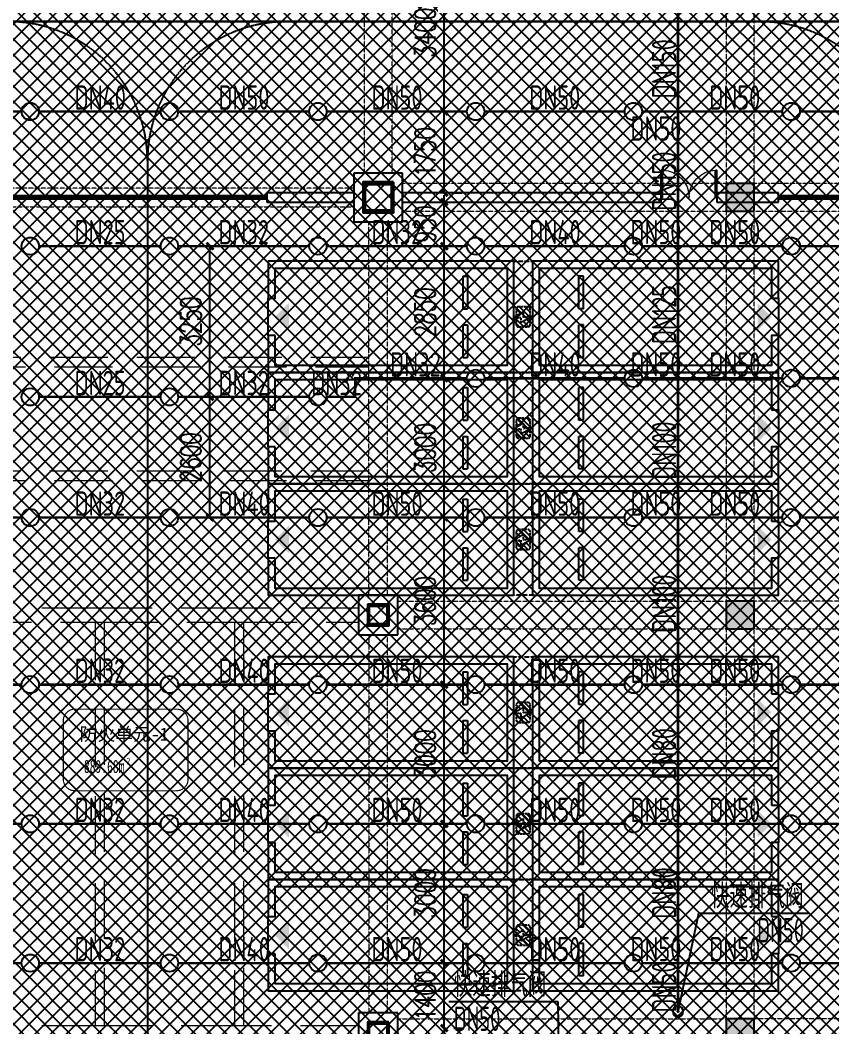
# Model space of a CAD drawing. Extents: x 6824721 to 16538177, y 2478193 to 6665639.
# Drawn here: x 8777145 to 8794641, y 2918826 to 2940521 of the extents above; entities that cross this region are included whole.
import ezdxf

# ---------------------------------------------------------------- set-up
doc = ezdxf.new("R2010")
doc.units = 0
doc.header["$LTSCALE"] = 10
for name, pattern in [('__DASH', [0.35, 0.25, -0.1]), ('DASH', [0.35, 0.25, -0.1]), ('短虚线', [187.5, 125, -62.5])]:
    doc.linetypes.add(name, pattern=pattern)
for name, color, linetype in [('0-wo', 8, 'Continuous'), ('0-绿', 3, 'Continuous'), ('0-蓝', 5, 'Continuous'), ('00-停车位', 67, 'Continuous'), ('A-PUB_HATCH', 8, 'Continuous'), ('car', 252, 'Continuous'), ('PUB_HATCH', 8, 'Continuous'), ('S-梁-虚线', 4, 'DASH'), ('W-EQUIP_喷头', 7, 'Continuous'), ('W-PIPE-喷淋中', 6, 'Continuous'), ('W-TEXT_喷淋', 7, 'Continuous'), ('W-TWT_DIM', 3, 'Continuous'), ('W-TWT_LEAD', 3, 'Continuous'), ('W-VALVE_喷淋', 7, 'Continuous')]:
    doc.layers.add(name, color=color, linetype=linetype)
doc.layers.add('钢梁', color=141, linetype='Continuous', lineweight=18)
doc.styles.add('8B2_02', font='tssdeng.shx', dxfattribs={"width": 0.7, "bigfont": 'TSSDCHN.shx'})
doc.styles.add('_TCH_DIM_T3', font='SIMPLEX', dxfattribs={"width": 0.705882, "bigfont": 'GBCBIG'})
doc.styles.add('_TWT_SERIAL', font='TSSDENG', dxfattribs={"width": 0.8, "height": 3.5, "bigfont": 'TSSDCHN'})
doc.styles.add('黑体', font='simhei.ttf', dxfattribs={"width": 0.65})
doc.dimstyles.new('_TWT_ARCH&&150', dxfattribs={"dimtxt": 446.25, "dimasz": 150, "dimexe": 375, "dimexo": 450, "dimgap": 189.375, "dimtad": 1, "dimdec": 0, "dimzin": 0, "dimdsep": 46, "dimtxsty": '_TCH_DIM_T3', "dimblk": 'ARCHTICK', "dimcen": 0.09, "dimclrt": 7, "dimazin": 2, "dimtfac": 1, "dimtdec": 0, "dimtix": 1, "dimtmove": 2, "dimatfit": 3, "dimfxl": 0, "dimtolj": 1, "dimtzin": 0, "dimarcsym": 0})

# ---------------------------------------------------------------- blocks, each defined once
blk = doc.blocks.new('车位2400x5300')
at = {"layer": '00-停车位', "color": 251}
for p, q in [((-875, -1000), (-175, -1000)), ((-875, -1100), (-875, -1000)), ((-175, -1100), (-175, -1000)), ((175, -1000), (875, -1000)), ((175, -1100), (175, -1000)), ((875, -1100), (875, -1000)), ((-875, -1100), (-175, -1100)), ((175, -1100), (875, -1100)), ((400, -5300), (-400, -5300))]:
    blk.add_line(p, q, dxfattribs=at)
blk.add_lwpolyline([(400, -5150), (400, -5300), (1200, -5300), (1200, 0), (-1200, 0), (-1200, -5300), (-400, -5300), (-400, -5150), (-1050, -5150), (-1050, -150), (1050, -150), (1050, -5150), (400, -5150)], dxfattribs=at)
blk.add_lwpolyline([(0, -5150, 0, 600, 0), (0, -4850, 600, 600, 0)], format="xyseb", dxfattribs=at)
blk = doc.blocks.new('A$C2EF10B80')
at = {"layer": 'A-PUB_HATCH'}
h = blk.add_hatch(dxfattribs=at)
h.set_pattern_fill('ANSI31', color=256, scale=50, angle=-16.4434)
h.set_pattern_definition([(45, (6188.46, 7099.97), (-56.1266, 56.1266), [])])
h.paths.add_polyline_path([(-983, -100, 0.414214), (-1033, -50), (-1184, -50), (-1091, -207), (-1210, -207), (-1204, -250), (-983, -250)])
h.paths.add_polyline_path([(-983, -250), (-1204, -250), (-1190, -350), (-1033, -350, 0.414213), (-983, -300)])
h.paths.add_polyline_path([(-1262, -250), (-1417, -250), (-1417, -300, 0.414215), (-1367, -350), (-1207, -350)])
h.paths.add_polyline_path([(-1221, -50), (-1367, -50, 0.414214), (-1417, -100), (-1417, -250), (-1262, -250), (-1320, -146), (-1212, -146)])
at = {"layer": 'car', "linetype": 'DASH', "ltscale": 0.5}
blk.add_line((-1367, -350), (-1033, -350), dxfattribs=at)
at = {"layer": 'car', "linetype": 'DASH'}
blk.add_lwpolyline([(-2400, 0), (0, 0), (0, -400), (-2400, -400)], close=True, dxfattribs=at)
at = {"layer": 'car', "linetype": 'DASH', "ltscale": 0.5}
blk.add_lwpolyline([(-1320, -146), (-1185, -390), (-1210, -207), (-1091, -207), (-1227, 23), (-1212, -146)], close=True, dxfattribs=at)
for points in [[(-1367, -50, 0.414214), (-1417, -100), (-1417, -300)], [(-1033, -350, 0.414214), (-983, -300), (-983, -100, 0.414214), (-1033, -50), (-1367, -50)]]:
    blk.add_lwpolyline(points, format="xyb", dxfattribs=at)
at = {"layer": 'car', "linetype": 'DASH'}
blk.add_arc((-1367, -300), 50, 180, 270, dxfattribs=at)
blk = doc.blocks.new('A$C77CA03F4')
at = {"rotation": 16.44344089606073}
for p in [(6792, 2422), (4490, 1742), (2189, 1063)]:
    blk.add_blockref('A$C2EF10B80', p, dxfattribs=at)
blk = doc.blocks.new('_FZH')
blk.add_lwpolyline([(-0.5, -0.5), (0.5, -0.5), (0.5, 0.5), (-0.5, 0.5)], close=True)
at = {"layer": 'PUB_HATCH'}
blk.add_solid([(-0.5, -0.5), (0.5, -0.5), (-0.5, 0.5), (0.5, 0.5)], dxfattribs=at)
blk = doc.blocks.new('$DorLib2D$00000213')
at = {"color": 0, "linetype": 'DASH', "const_width": 0.02}
blk.add_lwpolyline([(0.5, 0), (-0.5, 0)], dxfattribs=at)
blk = doc.blocks.new('$DorLib2D$00000002')
for p, q in [((-0.5, 0), (-0.5, 0.4875)), ((-0.475, 0.4875), (-0.5, 0.4875)), ((-0.475, 0), (-0.475, 0.4875)), ((0.475, 0), (0.475, 0.4875)), ((0.475, 0.4875), (0.5, 0.4875)), ((0.5, 0), (0.5, 0.4875)), ((-0.5, 0), (-0.475, 0)), ((0.5, 0), (0.475, 0))]:
    blk.add_line(p, q)
at = {"lineweight": 13}
for centre, start, end in [((-0.4875, 0), 0, 88.53072), ((0.4875, 0), 91.46928, 180)]:
    blk.add_arc(centre, 0.4875, start, end, dxfattribs=at)
blk = doc.blocks.new('24 hnhm')
at = {"layer": '0-蓝', "color": 6, "linetype": 'DASH', "ltscale": 3, "const_width": 50}
blk.add_lwpolyline([(-21068, 821351), (-16689, 821351, 0.414214), (-16189, 821851), (-16189, 824370, 0.414214), (-16689, 824870), (-21068, 824870, 0.414214), (-21568, 824370), (-21568, 821851, 0.414214)], format="xyb", close=True, dxfattribs=at)
at = {"layer": '0-绿', "color": 6, "linetype": 'DASH', "style": '黑体'}
blk.add_text('防火单元-1', height=563.3, dxfattribs=at).set_placement((-20865, 823511))
at = {"layer": '0-绿', "color": 6, "linetype": 'DASH', "style": '黑体', "width": 0.65}
for s, height, p in [('889.68m', 563.3, (-20677, 822119)), ('2', 282, (-18834, 822494))]:
    blk.add_text(s, height=height, dxfattribs=at).set_placement(p)
blk = doc.blocks.new('LIANGMOBAN')
at = {"layer": 'S-梁-虚线', "color": 8, "lineweight": 18}
for p, q in [((1915091, 229878), (1915091, 223253)), ((1915691, 223253), (1915691, 229878)), ((1922891, 229878), (1922891, 223028)), ((1923491, 223028), (1923491, 229878)), ((1922891, 223028), (1915916, 223028)), ((1930691, 223028), (1923491, 223028)), ((1914866, 222928), (1906916, 222928)), ((1906916, 222528), (1914866, 222528)), ((1915916, 222428), (1922891, 222428)), ((1922891, 222428), (1922891, 214028)), ((1923491, 214028), (1923491, 222428)), ((1923491, 222428), (1930691, 222428)), ((1915191, 214153), (1915191, 222203)), ((1915591, 214153), (1915591, 222203)), ((1915816, 214028), (1922891, 214028)), ((1930691, 214028), (1923491, 214028)), ((1915191, 213303), (1915191, 205153)), ((1915591, 205153), (1915591, 213303)), ((1915816, 213428), (1922891, 213428)), ((1922891, 213428), (1922891, 205028)), ((1923491, 205028), (1923491, 213428)), ((1923491, 213428), (1930691, 213428)), ((1915816, 205028), (1922891, 205028)), ((1930691, 205028), (1923491, 205028))]:
    blk.add_line(p, q, dxfattribs=at)
at = {"layer": '钢梁', "color": 8, "linetype": '短虚线', "lineweight": 18}
for p, q in [((1915191, 219278), (1906541, 219278)), ((1906541, 219078), (1915191, 219078)), ((1915191, 216828), (1906541, 216828)), ((1906541, 216628), (1915191, 216628)), ((1909391, 213878), (1906666, 213878)), ((1912391, 213878), (1909391, 213878)), ((1914966, 213878), (1912391, 213878)), ((1906666, 213578), (1909391, 213578)), ((1909291, 213578), (1909291, 204878)), ((1909391, 213578), (1912391, 213578)), ((1909491, 204878), (1909491, 213578)), ((1912291, 213578), (1912291, 204878)), ((1912391, 213578), (1914966, 213578)), ((1912491, 204878), (1912491, 213578)), ((1909391, 204878), (1906666, 204878)), ((1912391, 204878), (1909391, 204878)), ((1914966, 204878), (1912391, 204878))]:
    blk.add_line(p, q, dxfattribs=at)
blk = doc.blocks.new('_ArchTick')
at = {"color": 0, "linetype": 'ByBlock', "const_width": 0.4}
blk.add_lwpolyline([(-0.5, -0.5), (0.5, 0.5)], dxfattribs=at)
blk = doc.blocks.new('*D609')
at = {"layer": 'Defpoints', "color": 0, "transparency": 16777216}
for p in [(8786046, 2920201), (8786287, 2920201), (8786046, 2918801)]:
    blk.add_point(p, dxfattribs=at)
at = {"layer": 'W-TWT_DIM', "color": 0, "lineweight": -2, "transparency": 16777216}
for p, q in [((8786287, 2920201), (8786287, 2920351)), ((8786287, 2918801), (8786287, 2920201)), ((8786496, 2920201), (8786662, 2920201)), ((8786287, 2918801), (8786287, 2918651)), ((8786496, 2918801), (8786662, 2918801))]:
    blk.add_line(p, q, dxfattribs=at)
at = {"layer": 'W-TWT_DIM', "color": 0, "lineweight": -2, "transparency": 16777216, "xscale": 150, "yscale": 150, "zscale": 150}
for p, rotation in [((8786287, 2920201), 270), ((8786287, 2918801), 90)]:
    blk.add_blockref('_ArchTick', p, dxfattribs=dict(at, rotation=rotation))
at = {"layer": 'W-TWT_DIM', "color": 7, "transparency": 16777216, "insert": (8785875, 2919501), "char_height": 446.2, "attachment_point": 5, "rotation": 90, "style": '_TCH_DIM_T3'}
blk.add_mtext('\\A1;1400', dxfattribs=at)
blk = doc.blocks.new('*D610')
at = {"layer": 'Defpoints', "color": 0, "transparency": 16777216}
for p in [(8786046, 2923201), (8786287, 2923201), (8786046, 2920201)]:
    blk.add_point(p, dxfattribs=at)
at = {"layer": 'W-TWT_DIM', "color": 0, "lineweight": -2, "transparency": 16777216}
for p, q in [((8786287, 2920201), (8786287, 2923201)), ((8786496, 2923201), (8786662, 2923201)), ((8786496, 2920201), (8786662, 2920201))]:
    blk.add_line(p, q, dxfattribs=at)
at = {"layer": 'W-TWT_DIM', "color": 0, "lineweight": -2, "transparency": 16777216, "xscale": 150, "yscale": 150, "zscale": 150}
for p, rotation in [((8786287, 2923201), 90), ((8786287, 2920201), 270)]:
    blk.add_blockref('_ArchTick', p, dxfattribs=dict(at, rotation=rotation))
at = {"layer": 'W-TWT_DIM', "color": 7, "transparency": 16777216, "insert": (8785875, 2921701), "char_height": 446.2, "attachment_point": 5, "rotation": 90, "style": '_TCH_DIM_T3'}
blk.add_mtext('\\A1;3000', dxfattribs=at)
blk = doc.blocks.new('*D611')
at = {"layer": 'Defpoints', "color": 0, "transparency": 16777216}
for p in [(8786046, 2926201), (8786287, 2926201), (8786046, 2923201)]:
    blk.add_point(p, dxfattribs=at)
at = {"layer": 'W-TWT_DIM', "color": 0, "lineweight": -2, "transparency": 16777216}
for p, q in [((8786287, 2923201), (8786287, 2926201)), ((8786496, 2926201), (8786662, 2926201)), ((8786496, 2923201), (8786662, 2923201))]:
    blk.add_line(p, q, dxfattribs=at)
at = {"layer": 'W-TWT_DIM', "color": 0, "lineweight": -2, "transparency": 16777216, "xscale": 150, "yscale": 150, "zscale": 150}
for p, rotation in [((8786287, 2926201), 90), ((8786287, 2923201), 270)]:
    blk.add_blockref('_ArchTick', p, dxfattribs=dict(at, rotation=rotation))
at = {"layer": 'W-TWT_DIM', "color": 7, "transparency": 16777216, "insert": (8785875, 2924701), "char_height": 446.2, "attachment_point": 5, "rotation": 90, "style": '_TCH_DIM_T3'}
blk.add_mtext('\\A1;3000', dxfattribs=at)
blk = doc.blocks.new('*D612')
at = {"layer": 'Defpoints', "color": 0, "transparency": 16777216}
for p in [(8786046, 2929801), (8786287, 2929801), (8786046, 2926201)]:
    blk.add_point(p, dxfattribs=at)
at = {"layer": 'W-TWT_DIM', "color": 0, "lineweight": -2, "transparency": 16777216}
for p, q in [((8786287, 2926201), (8786287, 2929801)), ((8786496, 2929801), (8786662, 2929801)), ((8786496, 2926201), (8786662, 2926201))]:
    blk.add_line(p, q, dxfattribs=at)
at = {"layer": 'W-TWT_DIM', "color": 0, "lineweight": -2, "transparency": 16777216, "xscale": 150, "yscale": 150, "zscale": 150}
for p, rotation in [((8786287, 2929801), 90), ((8786287, 2926201), 270)]:
    blk.add_blockref('_ArchTick', p, dxfattribs=dict(at, rotation=rotation))
at = {"layer": 'W-TWT_DIM', "color": 7, "transparency": 16777216, "insert": (8785875, 2928001), "char_height": 446.2, "attachment_point": 5, "rotation": 90, "style": '_TCH_DIM_T3'}
blk.add_mtext('\\A1;3600', dxfattribs=at)
blk = doc.blocks.new('*D613')
at = {"layer": 'Defpoints', "color": 0, "transparency": 16777216}
for p in [(8786046, 2932801), (8786287, 2932801), (8786046, 2929801)]:
    blk.add_point(p, dxfattribs=at)
at = {"layer": 'W-TWT_DIM', "color": 0, "lineweight": -2, "transparency": 16777216}
for p, q in [((8786287, 2929801), (8786287, 2932801)), ((8786496, 2932801), (8786662, 2932801)), ((8786496, 2929801), (8786662, 2929801))]:
    blk.add_line(p, q, dxfattribs=at)
at = {"layer": 'W-TWT_DIM', "color": 0, "lineweight": -2, "transparency": 16777216, "xscale": 150, "yscale": 150, "zscale": 150}
for p, rotation in [((8786287, 2932801), 90), ((8786287, 2929801), 270)]:
    blk.add_blockref('_ArchTick', p, dxfattribs=dict(at, rotation=rotation))
at = {"layer": 'W-TWT_DIM', "color": 7, "transparency": 16777216, "insert": (8785875, 2931301), "char_height": 446.2, "attachment_point": 5, "rotation": 90, "style": '_TCH_DIM_T3'}
blk.add_mtext('\\A1;3000', dxfattribs=at)
blk = doc.blocks.new('*D614')
at = {"layer": 'Defpoints', "color": 0, "transparency": 16777216}
for p in [(8786046, 2935651), (8786287, 2935651), (8786046, 2932801)]:
    blk.add_point(p, dxfattribs=at)
at = {"layer": 'W-TWT_DIM', "color": 0, "lineweight": -2, "transparency": 16777216}
for p, q in [((8786287, 2932801), (8786287, 2935651)), ((8786496, 2935651), (8786662, 2935651)), ((8786496, 2932801), (8786662, 2932801))]:
    blk.add_line(p, q, dxfattribs=at)
at = {"layer": 'W-TWT_DIM', "color": 0, "lineweight": -2, "transparency": 16777216, "xscale": 150, "yscale": 150, "zscale": 150}
for p, rotation in [((8786287, 2935651), 90), ((8786287, 2932801), 270)]:
    blk.add_blockref('_ArchTick', p, dxfattribs=dict(at, rotation=rotation))
at = {"layer": 'W-TWT_DIM', "color": 7, "transparency": 16777216, "insert": (8785875, 2934226), "char_height": 446.2, "attachment_point": 5, "rotation": 90, "style": '_TCH_DIM_T3'}
blk.add_mtext('\\A1;2850', dxfattribs=at)
blk = doc.blocks.new('*D615')
at = {"layer": 'Defpoints', "color": 0, "transparency": 16777216}
for p in [(8786046, 2936601), (8786287, 2936601), (8786046, 2935651)]:
    blk.add_point(p, dxfattribs=at)
at = {"layer": 'W-TWT_DIM', "color": 0, "lineweight": -2, "transparency": 16777216}
for p, q in [((8786287, 2936601), (8786287, 2936751)), ((8786287, 2935651), (8786287, 2936601)), ((8786496, 2936601), (8786662, 2936601)), ((8786287, 2935651), (8786287, 2935501)), ((8786496, 2935651), (8786662, 2935651))]:
    blk.add_line(p, q, dxfattribs=at)
at = {"layer": 'W-TWT_DIM', "color": 0, "lineweight": -2, "transparency": 16777216, "xscale": 150, "yscale": 150, "zscale": 150}
for p, rotation in [((8786287, 2936601), 270), ((8786287, 2935651), 90)]:
    blk.add_blockref('_ArchTick', p, dxfattribs=dict(at, rotation=rotation))
at = {"layer": 'W-TWT_DIM', "color": 7, "transparency": 16777216, "insert": (8785875, 2936126), "char_height": 446.2, "attachment_point": 5, "rotation": 90, "style": '_TCH_DIM_T3'}
blk.add_mtext('\\A1;950', dxfattribs=at)
blk = doc.blocks.new('*D695')
at = {"layer": 'Defpoints', "color": 0, "transparency": 16777216}
for p in [(8786046, 2938551), (8786287, 2938551), (8786046, 2936801)]:
    blk.add_point(p, dxfattribs=at)
at = {"layer": 'W-TWT_DIM', "color": 0, "lineweight": -2, "transparency": 16777216}
for p, q in [((8786287, 2936801), (8786287, 2938551)), ((8786496, 2938551), (8786662, 2938551)), ((8786496, 2936801), (8786662, 2936801))]:
    blk.add_line(p, q, dxfattribs=at)
at = {"layer": 'W-TWT_DIM', "color": 0, "lineweight": -2, "transparency": 16777216, "xscale": 150, "yscale": 150, "zscale": 150}
for p, rotation in [((8786287, 2938551), 90), ((8786287, 2936801), 270)]:
    blk.add_blockref('_ArchTick', p, dxfattribs=dict(at, rotation=rotation))
at = {"layer": 'W-TWT_DIM', "color": 7, "transparency": 16777216, "insert": (8785875, 2937676), "char_height": 446.2, "attachment_point": 5, "rotation": 90, "style": '_TCH_DIM_T3'}
blk.add_mtext('\\A1;1750', dxfattribs=at)
blk = doc.blocks.new('*D696')
at = {"layer": 'Defpoints', "color": 0, "transparency": 16777216}
for p in [(8786046, 2941951), (8786287, 2941951), (8786046, 2938551)]:
    blk.add_point(p, dxfattribs=at)
at = {"layer": 'W-TWT_DIM', "color": 0, "lineweight": -2, "transparency": 16777216}
for p, q in [((8786287, 2938551), (8786287, 2941951)), ((8786496, 2941951), (8786662, 2941951)), ((8786496, 2938551), (8786662, 2938551))]:
    blk.add_line(p, q, dxfattribs=at)
at = {"layer": 'W-TWT_DIM', "color": 0, "lineweight": -2, "transparency": 16777216, "xscale": 150, "yscale": 150, "zscale": 150}
for p, rotation in [((8786287, 2941951), 90), ((8786287, 2938551), 270)]:
    blk.add_blockref('_ArchTick', p, dxfattribs=dict(at, rotation=rotation))
at = {"layer": 'W-TWT_DIM', "color": 7, "transparency": 16777216, "insert": (8785875, 2940251), "char_height": 446.2, "attachment_point": 5, "rotation": 90, "style": '_TCH_DIM_T3'}
blk.add_mtext('\\A1;3400', dxfattribs=at)
blk = doc.blocks.new('*D709')
at = {"layer": 'Defpoints', "color": 0, "transparency": 16777216}
for p in [(8780983, 2932401), (8781237, 2932401), (8780983, 2929801)]:
    blk.add_point(p, dxfattribs=at)
at = {"layer": 'W-TWT_DIM', "color": 0, "lineweight": -2, "transparency": 16777216}
for p, q in [((8781237, 2929801), (8781237, 2932401)), ((8781433, 2932401), (8781612, 2932401)), ((8781433, 2929801), (8781612, 2929801))]:
    blk.add_line(p, q, dxfattribs=at)
at = {"layer": 'W-TWT_DIM', "color": 0, "lineweight": -2, "transparency": 16777216, "xscale": 150, "yscale": 150, "zscale": 150}
for p, rotation in [((8781237, 2932401), 90), ((8781237, 2929801), 270)]:
    blk.add_blockref('_ArchTick', p, dxfattribs=dict(at, rotation=rotation))
at = {"layer": 'W-TWT_DIM', "color": 7, "transparency": 16777216, "insert": (8780824, 2931101), "char_height": 446.2, "attachment_point": 5, "rotation": 90, "style": '_TCH_DIM_T3'}
blk.add_mtext('\\A1;2600', dxfattribs=at)
blk = doc.blocks.new('*D710')
at = {"layer": 'Defpoints', "color": 0, "transparency": 16777216}
for p in [(8780983, 2935651), (8781237, 2935651), (8780983, 2932401)]:
    blk.add_point(p, dxfattribs=at)
at = {"layer": 'W-TWT_DIM', "color": 0, "lineweight": -2, "transparency": 16777216}
for p, q in [((8781237, 2932401), (8781237, 2935651)), ((8781433, 2935651), (8781612, 2935651)), ((8781433, 2932401), (8781612, 2932401))]:
    blk.add_line(p, q, dxfattribs=at)
at = {"layer": 'W-TWT_DIM', "color": 0, "lineweight": -2, "transparency": 16777216, "xscale": 150, "yscale": 150, "zscale": 150}
for p, rotation in [((8781237, 2935651), 90), ((8781237, 2932401), 270)]:
    blk.add_blockref('_ArchTick', p, dxfattribs=dict(at, rotation=rotation))
at = {"layer": 'W-TWT_DIM', "color": 7, "transparency": 16777216, "insert": (8780824, 2934026), "char_height": 446.2, "attachment_point": 5, "rotation": 90, "style": '_TCH_DIM_T3'}
blk.add_mtext('\\A1;3250', dxfattribs=at)
blk = doc.blocks.new('$TwtSys$00000125')
blk.add_circle((0, 0, 0), 1)
blk = doc.blocks.new('*X173')
at = {"color": 0}
for p, q in [((67765, 41337), (67838, 41410)), ((67846, 41260), (67765, 41341)), ((67766, 41321), (67854, 41409)), ((67828, 41261), (67766, 41323)), ((67861, 41263), (67768, 41356)), ((67769, 41358), (67817, 41406)), ((67770, 41307), (67868, 41405)), ((67874, 41268), (67773, 41369)), ((67776, 41295), (67880, 41399)), ((67799, 41272), (67777, 41294)), ((67885, 41275), (67780, 41380)), ((67784, 41285), (67890, 41391)), ((67894, 41283), (67788, 41389)), ((67793, 41277), (67898, 41382)), ((67902, 41293), (67798, 41397)), ((67804, 41269), (67906, 41371)), ((67908, 41304), (67809, 41403)), ((67816, 41264), (67911, 41359)), ((67913, 41318), (67822, 41408)), ((67830, 41261), (67914, 41345)), ((67915, 41333), (67838, 41410)), ((67848, 41260), (67914, 41327)), ((67913, 41353), (67858, 41408)), ((67872, 41267), (67908, 41303))]:
    blk.add_line(p, q, dxfattribs=at)
blk = doc.blocks.new('$VALVE$00000374')
at = {"elevation": 0}
blk.add_lwpolyline([(-63, 0, 1), (63, 0, 1), (-63, 0, 1.063538)], format="xyb", dxfattribs=at)
at = {"color": 7}
for radius in [6.64, 4.98]:
    blk.add_circle((0, 0, 0), radius, dxfattribs=at)
for p in [(-63, 0, 0), (63, 0, 0)]:
    blk.add_point(p)
at = {"color": 7, "xscale": 0.0637181236379547, "yscale": 0.0637181236379547, "zscale": 0.0637181236379547}
blk.add_blockref('*X173', (-4323, -2634, 0), dxfattribs=at)

msp = doc.modelspace()

# ---------------------------------------------------------------- hatches: boundary and pattern name
h = msp.add_hatch()
h.set_pattern_fill('ANSI37', color=8, scale=150)
h.set_pattern_definition([(45, (8303016.86, 2710265.2), (-168.3798, 168.3798), []), (135, (8303016.86, 2710265.2), (-168.3798, -168.3798), [])])
h.paths.add_polyline_path([(8824414.1, 2949451.5), (8824414.1, 2935151.5), (8842714.1, 2935151.5), (8842714.1, 2879526.5), (8827964.1, 2879526.5), (8827964.1, 2881476.5), (8830839.1, 2881476.5), (8830939.1, 2886876.5), (8804334.6, 2886876.5), (8804142.3, 2820149.7), (8833564.1, 2820152.3), (8833564.1, 2817714.5), (8841204.8, 2810768), (8839163.9, 2808501.4), (8843102.6, 2804955), (8820829.2, 2780217.9), (8820829.2, 2770055.4), (8785124.6, 2730401.5), (8708264.1, 2730401.5), (8708264.1, 2736351.5), (8695014.1, 2750701.5), (8695014.1, 2775001.5), (8703014.1, 2775002.8), (8703014.1, 2949451.5), (8712039.3, 2949451.5)])
at = {"layer": 'W-PIPE-喷淋中'}
for points in [[(8784367.6, 2932801.5), (8784367.6, 2932827.7), (8784341.4, 2932827.7)], [(8784367.6, 2932801.5), (8784341.4, 2932801.5), (8784341.4, 2932827.7)], [(8784367.6, 2932401.5), (8784367.6, 2932375.2), (8784393.9, 2932375.2)], [(8784367.6, 2932401.5), (8784393.9, 2932401.5), (8784393.9, 2932375.2)]]:
    msp.add_hatch(color=256, dxfattribs=at).paths.add_polyline_path(points)

# ---------------------------------------------------------------- linework, layer by layer
at = {"layer": '0-wo', "color": 8}
for p, q in [((8785389.1, 2937226.5), (8784339.1, 2937226.5)), ((8784339.1, 2937226.5), (8784339.1, 2936176.5)), ((8785389.1, 2937226.5), (8784339.1, 2937226.5)), ((8784339.1, 2937226.5), (8784339.1, 2936176.5)), ((8785389.1, 2936176.5), (8785389.1, 2937226.5)), ((8785389.1, 2936176.5), (8785389.1, 2937226.5)), ((8784339.1, 2936801.5), (8782464.1, 2936801.5)), ((8782464.1, 2936801.5), (8782464.1, 2936601.5)), ((8790964.1, 2936801.5), (8785389.1, 2936801.5)), ((8790964.1, 2936601.5), (8790964.1, 2936801.5)), ((8793489.1, 2936801.5), (8792164.1, 2936801.5)), ((8792164.1, 2936801.5), (8792164.1, 2936601.5)), ((8793489.1, 2936601.5), (8793489.1, 2936801.5)), ((8782464.1, 2936601.5), (8784339.1, 2936601.5)), ((8785389.1, 2936601.5), (8790964.1, 2936601.5)), ((8792164.1, 2936601.5), (8793489.1, 2936601.5)), ((8784339.1, 2936176.5), (8785389.1, 2936176.5)), ((8784339.1, 2936176.5), (8785389.1, 2936176.5)), ((8785289.1, 2928126.5), (8784439.1, 2928126.5)), ((8784439.1, 2928126.5), (8784439.1, 2927276.5)), ((8785289.1, 2927276.5), (8785289.1, 2928126.5)), ((8784439.1, 2927276.5), (8785289.1, 2927276.5)), ((8785289.1, 2919126.5), (8784439.1, 2919126.5)), ((8784439.1, 2919126.5), (8784439.1, 2918276.5)), ((8785289.1, 2919126.5), (8784439.1, 2919126.5)), ((8784439.1, 2919126.5), (8784439.1, 2918276.5)), ((8785289.1, 2918276.5), (8785289.1, 2919126.5)), ((8785289.1, 2918276.5), (8785289.1, 2919126.5))]:
    msp.add_line(p, q, dxfattribs=at)
at = {"layer": '0-wo', "color": 8, "linetype": '__DASH', "ltscale": 1.5}
for points in [[(8880089.1, 2937489), (8880089.1, 2892651.5, 0.4142136), (8883089.1, 2889651.5), (8894639.1, 2889651.5, 0.4142136), (8897639.1, 2892651.5), (8897639.1, 2937489, 0.4142136), (8894639.1, 2940489), (8714789.1, 2940489, 0.4142136), (8711789.1, 2937489), (8711789.1, 2879751.5, 0.4142136), (8714789.1, 2876751.5), (8724989.1, 2876751.5)], [(8776889.1, 2940489, -0.4142136), (8779889.1, 2937489)], [(8782889.1, 2940489, 0.4142136), (8779889.1, 2937489)], [(8793089.1, 2940489, -0.4142136), (8796089.1, 2937489)], [(8779889.1, 2937489), (8779889.1, 2818201.5, -0.4142136), (8776889.1, 2815201.5), (8730989.1, 2815201.5, -0.4142136), (8727989.1, 2818201.5), (8727989.1, 2937489)]]:
    msp.add_lwpolyline(points, format="xyb", dxfattribs=at)
at = {"layer": '0-wo', "color": 8, "lineweight": 35}
for points in [[(8785189.1, 2937026.5), (8784539.1, 2937026.5), (8784539.1, 2936376.5), (8785189.1, 2936376.5)], [(8785149.1, 2936416.5), (8784579.1, 2936416.5), (8784579.1, 2936986.5), (8785149.1, 2936986.5)], [(8785089.1, 2927926.5), (8784639.1, 2927926.5), (8784639.1, 2927476.5), (8785089.1, 2927476.5)], [(8785059.1, 2927506.5), (8784669.1, 2927506.5), (8784669.1, 2927896.5), (8785059.1, 2927896.5)], [(8785089.1, 2918926.5), (8784639.1, 2918926.5), (8784639.1, 2918476.5), (8785089.1, 2918476.5)], [(8785059.1, 2918506.5), (8784669.1, 2918506.5), (8784669.1, 2918896.5), (8785059.1, 2918896.5)]]:
    msp.add_lwpolyline(points, close=True, dxfattribs=at)
at = {"layer": 'W-PIPE-喷淋中', "ltscale": 1.5, "const_width": 52.5}
for points in [[(8791323.9, 2940489), (8791323.9, 2941951.5)], [(8758755, 2940489), (8791323.9, 2940489)], [(8816564.1, 2940489), (8791323.9, 2940489)], [(8791323.9, 2938551.5), (8791323.9, 2940489)], [(8777176.6, 2938551.5), (8774551.6, 2938551.5)], [(8780176.6, 2938551.5), (8777551.6, 2938551.5)], [(8783376.6, 2938551.5), (8780551.6, 2938551.5)], [(8786776.6, 2938551.5), (8783751.6, 2938551.5)], [(8787151.6, 2938551.5), (8790176.6, 2938551.5)], [(8790551.6, 2938551.5), (8791323.9, 2938551.5)], [(8791323.9, 2938551.5), (8793576.6, 2938551.5)], [(8791323.9, 2935651.5), (8791323.9, 2938551.5)], [(8793951.6, 2938551.5), (8796476.6, 2938551.5)], [(8780176.6, 2935651.5), (8777551.6, 2935651.5)], [(8783376.6, 2935651.5), (8780551.6, 2935651.5)], [(8786776.6, 2935651.5), (8783751.6, 2935651.5)], [(8787151.6, 2935651.5), (8790176.6, 2935651.5)], [(8790551.6, 2935651.5), (8791323.9, 2935651.5)], [(8791323.9, 2935651.5), (8793576.6, 2935651.5)], [(8791323.9, 2932801.5), (8791323.9, 2935651.5)], [(8793951.6, 2935651.5), (8796476.6, 2935651.5)], [(8784367.6, 2932801.5), (8786776.6, 2932801.5)], [(8784367.6, 2932401.5), (8784367.6, 2932801.5)], [(8787151.6, 2932801.5), (8790176.6, 2932801.5)], [(8790551.6, 2932801.5), (8791323.9, 2932801.5)], [(8791323.9, 2932801.5), (8793576.6, 2932801.5)], [(8791323.9, 2929801.5), (8791323.9, 2932801.5)], [(8793951.6, 2932801.5), (8796476.6, 2932801.5)], [(8777551.6, 2932401.5), (8780176.6, 2932401.5)], [(8780551.6, 2932401.5), (8783376.6, 2932401.5)], [(8783751.6, 2932401.5), (8784367.6, 2932401.5)], [(8777176.6, 2929801.5), (8774551.6, 2929801.5)], [(8780176.6, 2929801.5), (8777551.6, 2929801.5)], [(8783376.6, 2929801.5), (8780551.6, 2929801.5)], [(8786776.6, 2929801.5), (8783751.6, 2929801.5)], [(8787151.6, 2929801.5), (8790176.6, 2929801.5)], [(8790551.6, 2929801.5), (8791323.9, 2929801.5)], [(8791323.9, 2929801.5), (8793576.6, 2929801.5)], [(8791323.9, 2926201.5), (8791323.9, 2929801.5)], [(8793951.6, 2929801.5), (8796476.6, 2929801.5)], [(8777176.6, 2926201.5), (8774551.6, 2926201.5)], [(8780176.6, 2926201.5), (8777551.6, 2926201.5)], [(8783376.6, 2926201.5), (8780551.6, 2926201.5)], [(8786776.6, 2926201.5), (8783751.6, 2926201.5)], [(8787151.6, 2926201.5), (8790176.6, 2926201.5)], [(8790551.6, 2926201.5), (8791323.9, 2926201.5)], [(8791323.9, 2926201.5), (8793576.6, 2926201.5)], [(8791323.9, 2923201.5), (8791323.9, 2926201.5)], [(8793951.6, 2926201.5), (8796476.6, 2926201.5)], [(8777176.6, 2923201.5), (8774551.6, 2923201.5)], [(8780176.6, 2923201.5), (8777551.6, 2923201.5)], [(8783376.6, 2923201.5), (8780551.6, 2923201.5)], [(8786776.6, 2923201.5), (8783751.6, 2923201.5)], [(8787151.6, 2923201.5), (8790176.6, 2923201.5)], [(8790551.6, 2923201.5), (8791323.9, 2923201.5)], [(8791323.9, 2920201.5), (8791323.9, 2923201.5)], [(8791323.9, 2923201.5), (8793576.6, 2923201.5)], [(8793951.6, 2923201.5), (8796476.6, 2923201.5)], [(8777176.6, 2920201.5), (8774551.6, 2920201.5)], [(8780176.6, 2920201.5), (8777551.6, 2920201.5)], [(8783376.6, 2920201.5), (8780551.6, 2920201.5)], [(8786776.6, 2920201.5), (8783751.6, 2920201.5)], [(8787151.6, 2920201.5), (8790176.6, 2920201.5)], [(8790551.6, 2920201.5), (8791323.9, 2920201.5)], [(8791323.9, 2919272.2), (8791323.9, 2920201.5)], [(8791323.9, 2920201.5), (8793576.6, 2920201.5)], [(8793951.6, 2920201.5), (8796476.6, 2920201.5)], [(8791323.9, 2919158.4), (8791323.9, 2919272.2)]]:
    msp.add_lwpolyline(points, dxfattribs=at)
at = {"layer": 'W-TWT_LEAD'}
for p, q in [((8791326, 2919150), (8791776.4, 2921275.6)), ((8791776.4, 2921275.6), (8794133.8, 2921275.6)), ((8788744.4, 2919368), (8786386.9, 2919368)), ((8788763.3, 2918048.4), (8788744.4, 2919368))]:
    msp.add_line(p, q, dxfattribs=at)

# ---------------------------------------------------------------- block references
at = {"layer": '0-wo', "color": 8}
for name, p, xscale, yscale, zscale, rotation in [('$DorLib2D$00000002', (8791564.1, 2936701.5), 1200, -1200, 200, 180), ('_FZH', (8792664.1, 2936701.5), 600, 600, 600, 90), ('$DorLib2D$00000213', (8779714.1, 2936701.5), -5500, -5500, 200, 180), ('$DorLib2D$00000213', (8796239.1, 2936701.5), -5500, -5500, 200, 180), ('_FZH', (8792664.1, 2927701.5), 600, 600, 600, 90), ('_FZH', (8792664.1, 2918701.5), 600, 600, 600, 90)]:
    msp.add_blockref(name, p, dxfattribs=dict(at, xscale=xscale, yscale=yscale, zscale=zscale, rotation=rotation))
for name, p, rotation in [('车位2400x5300', (8787789.1, 2934126.5), 270), ('A$C77CA03F4', (8788189.1, 2928126.5), 73.55655642770577), ('车位2400x5300', (8788189.1, 2934126.5), 90), ('车位2400x5300', (8787789.1, 2931726.5), 270), ('车位2400x5300', (8788189.1, 2931726.5), 90), ('车位2400x5300', (8787789.1, 2929326.5), 270), ('车位2400x5300', (8788189.1, 2929326.5), 90), ('车位2400x5300', (8787789.1, 2925601.5), 270), ('A$C77CA03F4', (8788189.1, 2919601.5), 73.55655642770577), ('车位2400x5300', (8788189.1, 2925601.5), 90), ('车位2400x5300', (8787789.1, 2923201.5), 270), ('车位2400x5300', (8788189.1, 2923201.5), 90), ('车位2400x5300', (8787789.1, 2920801.5), 270), ('车位2400x5300', (8788189.1, 2920801.5), 90)]:
    msp.add_blockref(name, p, dxfattribs=dict(at, rotation=rotation))
at = {"layer": '0-wo', "xscale": 0.5, "yscale": 0.5, "zscale": 0.5}
msp.add_blockref('24 hnhm', (8788859.6, 2513239.1), dxfattribs=at)
at = {"layer": 'W-EQUIP_喷头', "xscale": 187.5, "yscale": 187.5, "zscale": 187.5}
for p in [(8777364.1, 2938551.5), (8780364.1, 2938551.5), (8783564.1, 2938551.5), (8786964.1, 2938551.5), (8790364.1, 2938551.5), (8793764.1, 2938551.5), (8777364.1, 2935651.5), (8780364.1, 2935651.5), (8783564.1, 2935651.5), (8786964.1, 2935651.5), (8790364.1, 2935651.5), (8793764.1, 2935651.5), (8786964.1, 2932801.5), (8790364.1, 2932801.5), (8793764.1, 2932801.5), (8777364.1, 2932401.5), (8780364.1, 2932401.5), (8783564.1, 2932401.5), (8777364.1, 2929801.5), (8780364.1, 2929801.5), (8783564.1, 2929801.5), (8786964.1, 2929801.5), (8790364.1, 2929801.5), (8793764.1, 2929801.5), (8777364.1, 2926201.5), (8780364.1, 2926201.5), (8783564.1, 2926201.5), (8786964.1, 2926201.5), (8790364.1, 2926201.5), (8793764.1, 2926201.5), (8777364.1, 2923201.5), (8780364.1, 2923201.5), (8783564.1, 2923201.5), (8786964.1, 2923201.5), (8790364.1, 2923201.5), (8793764.1, 2923201.5), (8777364.1, 2920201.5), (8780364.1, 2920201.5), (8783564.1, 2920201.5), (8786964.1, 2920201.5), (8790364.1, 2920201.5), (8793764.1, 2920201.5)]:
    msp.add_blockref('$TwtSys$00000125', p, dxfattribs=at)
at = {"layer": 'W-VALVE_喷淋', "xscale": -1.8, "yscale": -1.8, "zscale": 1.8, "rotation": 90}
msp.add_blockref('$VALVE$00000374', (8791323.9, 2919158.4), dxfattribs=at)
at = {"layer": '钢梁', "color": 6}
msp.add_blockref('LIANGMOBAN', (6869472.7, 2713973), dxfattribs=at)

# ---------------------------------------------------------------- texts
at = {"layer": 'W-TEXT_喷淋', "style": '8B2_02', "width": 0.7}
for s, p in [('DN150', (8791286.4, 2938834.7)), ('DN150', (8791286.4, 2936415.9)), ('DN125', (8791286.4, 2933540.9)), ('DN100', (8791286.4, 2930615.9)), ('DN100', (8791286.4, 2927315.9)), ('DN80', (8791286.4, 2924157.3)), ('DN80', (8791286.4, 2921157.3)), ('DN50', (8791286.4, 2919135.8))]:
    msp.add_text(s, height=525, rotation=90, dxfattribs=at).set_placement(p)
for s, p in [('DN40', (8778319.9, 2938589)), ('DN50', (8781419.9, 2938589)), ('DN50', (8784719.9, 2938589)), ('DN50', (8788119.9, 2938589)), ('DN50', (8791999.8, 2938589)), ('DN50', (8790299.8, 2937921.7)), ('DN25', (8778319.9, 2935689)), ('DN32', (8781419.9, 2935689)), ('DN32', (8784719.9, 2935689)), ('DN40', (8788119.9, 2935689)), ('DN50', (8790299.8, 2935689)), ('DN50', (8791999.8, 2935689)), ('DN32', (8785121.7, 2932839)), ('DN40', (8788119.9, 2932839)), ('DN50', (8790299.8, 2932839)), ('DN50', (8791999.8, 2932839)), ('DN25', (8778319.9, 2932439)), ('DN32', (8781419.9, 2932439)), ('DN32', (8783421.7, 2932439)), ('DN32', (8778319.9, 2929839)), ('DN40', (8781419.9, 2929839)), ('DN50', (8784719.9, 2929839)), ('DN50', (8788119.9, 2929839)), ('DN50', (8790299.8, 2929839)), ('DN50', (8791999.8, 2929839)), ('DN32', (8778319.9, 2926239)), ('DN40', (8781419.9, 2926239)), ('DN50', (8784719.9, 2926239)), ('DN50', (8788119.9, 2926239)), ('DN50', (8790299.8, 2926239)), ('DN50', (8791999.8, 2926239)), ('DN32', (8778319.9, 2923239)), ('DN40', (8781419.9, 2923239)), ('DN50', (8784719.9, 2923239)), ('DN50', (8788119.9, 2923239)), ('DN50', (8790299.8, 2923239)), ('DN50', (8791999.8, 2923239)), ('DN32', (8778319.9, 2920239)), ('DN40', (8781419.9, 2920239)), ('DN50', (8784719.9, 2920239)), ('DN50', (8788119.9, 2920239)), ('DN50', (8790299.8, 2920239)), ('DN50', (8791999.8, 2920239))]:
    msp.add_text(s, height=525, dxfattribs=at).set_placement(p)
at = {"layer": 'W-TWT_LEAD', "color": 7, "style": '_TWT_SERIAL'}
for s, width, p in [('快速排气阀', 0.8, (8792034.7, 2921380.6)), ('DN50', 0.64, (8793033.8, 2920645.6)), ('快速排气阀', 0.8, (8786491.9, 2919473)), ('DN50', 0.64, (8786491.9, 2918738))]:
    msp.add_text(s, height=525, dxfattribs=dict(at, width=width)).set_placement(p)

# ---------------------------------------------------------------- dimensions: what is measured, and where the dimension line sits
at = {"layer": 'W-TWT_DIM'}
for p1, p2, distance, picture, middle in [((8786046, 2938551.5), (8786046, 2941951.5), -241.2, '*D696', (8785874.8, 2940251.5)), ((8786046, 2936801.5), (8786046, 2938551.5), -241.2, '*D695', (8785874.8, 2937676.5)), ((8786046, 2935651.5), (8786046, 2936601.5), -241.2, '*D615', (8785874.8, 2936126.5)), ((8780983.4, 2932401.5), (8780983.4, 2935651.5), -253.3, '*D710', (8780824.3, 2934026.5)), ((8786046, 2932801.5), (8786046, 2935651.5), -241.2, '*D614', (8785874.8, 2934226.5)), ((8786046, 2929801.5), (8786046, 2932801.5), -241.2, '*D613', (8785874.8, 2931301.5)), ((8780983.4, 2929801.5), (8780983.4, 2932401.5), -253.3, '*D709', (8780824.3, 2931101.5)), ((8786046, 2926201.5), (8786046, 2929801.5), -241.2, '*D612', (8785874.8, 2928001.5)), ((8786046, 2923201.5), (8786046, 2926201.5), -241.2, '*D611', (8785874.8, 2924701.5)), ((8786046, 2920201.5), (8786046, 2923201.5), -241.2, '*D610', (8785874.8, 2921701.5)), ((8786046, 2918801.5), (8786046, 2920201.5), -241.2, '*D609', (8785874.8, 2919501.5))]:
    dim = msp.add_aligned_dim(p1=p1, p2=p2, distance=distance, dimstyle='_TWT_ARCH&&150', dxfattribs=at)
    dim.commit()
    dim.dimension.update_dxf_attribs({"geometry": picture, "text_midpoint": middle})

doc.saveas('drawing.dxf')
